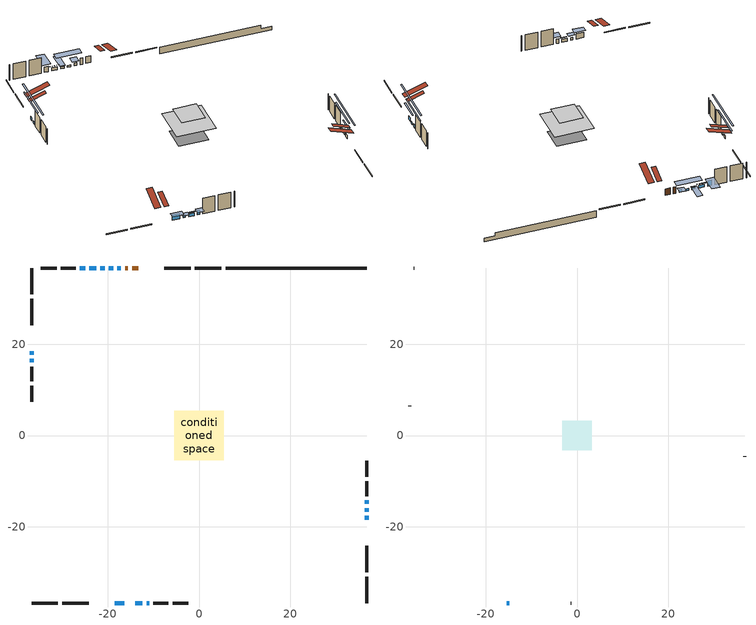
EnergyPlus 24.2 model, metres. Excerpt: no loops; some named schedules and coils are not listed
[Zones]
conditioned space
 floor adiabatic (AdiabaticFloorConstruction): -5.44,-5.44 -5.44,5.44 5.44,5.44 5.44,-5.44 z3.66
 floor foundation (Slab1 construction): -4.16,-3.55 -4.16,3.55 4.16,3.55 4.16,-3.55 z-0.91
 wall outside (RimJoist1 construction): 4.88,36.66 -0.9,36.66 / -36.66,-36.66 -30.88,-36.66 / -36.66,36.66 -36.66,30.88 / 36.66,-36.66 36.66,-30.88 z1.22:1.52
 wall outside (RimJoist2 construction): -1.83,36.66 -7.61,36.66 / -29.95,-36.66 -24.16,-36.66 / -36.66,29.95 -36.66,24.16 / 36.66,-29.95 36.66,-24.16 z1.22:1.52
 wall outside (AdiabaticWallConstruction 1): -13.29,36.66 -14.62,36.66 / -15.55,36.66 -16.18,36.66 z1.22:3.25
 wall outside (AdiabaticWallConstruction): 36.66,-18.48 36.66,-17.57 z1.22:2.34; -17.11,36.66 -17.87,36.66 / -36.66,18.48 -36.66,17.72 / -22.49,36.66 -24.01,36.66 / -13.93,-36.66 -12.41,-36.66 / 36.66,-14.95 36.66,-14.18 z1.22:2.14; -18.48,-36.66 -16.35,-36.66 / -24.94,36.66 -26.06,36.66 z1.22:2.95; 36.66,-16.64 36.66,-15.88 / -18.8,36.66 -19.72,36.66 / -20.64,36.66 -21.56,36.66 / -36.66,16.79 -36.66,16.03 z1.22:1.83; -11.48,-36.66 -10.92,-36.66 z1.22:2.59
 wall outside (Wall1 construction): -26.99,36.66 -30.26,36.66 / -9.99,-36.66 -6.72,-36.66 / -36.66,15.1 -36.66,11.83 / 36.66,-13.26 36.66,-9.99 z1.22:6.1
 wall outside (Wall2 construction): -31.19,36.66 -34.66,36.66 / -5.8,-36.66 -2.32,-36.66 / -36.66,10.9 -36.66,7.42 / 36.66,-9.06 36.66,-5.58 z1.22:6.1
 wall foundation (FoundationWall1 construction): 5.81,36.66,-0.91 5.81,36.66,1.22 33.58,36.66,1.22 33.58,36.66,0.14 36.66,36.66,0.14 36.66,36.66,-0.91
 window (WindowConstruction): 36.66,-18.48 36.66,-17.57 z1.22:2.34
 window (WindowConstruction 4): -17.11,36.66 -17.87,36.66 z1.22:2.13
 window (WindowConstruction 5): -36.66,18.48 -36.66,17.72 z1.22:2.13
 window (WindowConstruction 6): -18.48,-36.66 -16.35,-36.66 z1.22:2.95
 window (WindowConstruction 9): 36.66,-16.64 36.66,-15.88 z1.22:1.83
 window (WindowConstruction 10): -18.8,36.66 -19.72,36.66 z1.22:1.83
 window (WindowConstruction 11): -20.65,36.66 -21.56,36.66 z1.22:1.83
 window (WindowConstruction 12): -36.66,16.79 -36.66,16.03 z1.22:1.83
 window (WindowConstruction 1): -22.49,36.66 -24.01,36.66 z1.22:2.13
 window (WindowConstruction 2): -13.93,-36.66 -12.41,-36.66 z1.22:2.13
 window (WindowConstruction 7): -11.48,-36.66 -10.92,-36.66 z1.22:2.59
 window (WindowConstruction 8): -24.94,36.66 -26.06,36.66 z1.22:2.95
 window (WindowConstruction 3): 36.66,-14.95 36.66,-14.19 z1.22:2.13
 door (Door): -13.29,36.66 -14.62,36.66 z1.22:3.25
 door (Door 1): -15.55,36.66 -16.18,36.66 z1.22:3.25
 ceiling adiabatic (AdiabaticFloorConstruction): 5.44,-5.44 5.44,5.44 -5.44,5.44 -5.44,-5.44 z3.66
 roof outside (Roof2 construction): -12.36,36.66,6.1 -12.36,32.02,7.64 -11.14,32.02,7.64 -11.14,36.66,6.1; -19.41,-36.66,6.1 -19.41,-32.02,7.64 -20.63,-32.02,7.64 -20.63,-36.66,6.1; -36.66,19.41,6.1 -32.02,19.41,7.64 -32.02,20.63,7.64 -36.66,20.63,6.1; 36.66,-19.41,6.1 32.02,-19.41,7.64 32.02,-20.63,7.64 36.66,-20.63,6.1
attic - vented
 floor to conditioned space (Floor1 construction Reversed): -3.26,-3.26 -3.26,3.26 3.26,3.26 3.26,-3.26 z6.1
 wall outside (AdiabaticWallConstruction): -15.42,-36.66 -14.86,-36.66 z1.22:2.11
 wall outside (Wall3 construction): -35.59,36.66 -35.73,36.66 / -1.39,-36.66 -1.25,-36.66 / -36.66,6.5 -36.66,6.36 / 36.66,-4.65 36.66,-4.51 z1.22:6.1
 window (WindowConstruction 13): -15.42,-36.66 -14.86,-36.66 z1.22:2.11
 roof outside (Roof1 construction): -10.21,36.66,6.1 -10.21,30.32,8.21 -8.54,30.32,8.21 -8.54,36.66,6.1; -21.56,-36.66,6.1 -21.56,-30.32,8.21 -23.23,-30.32,8.21 -23.23,-36.66,6.1; -36.66,21.56,6.1 -30.32,21.56,8.21 -30.32,23.23,8.21 -36.66,23.23,6.1; 36.66,-21.56,6.1 30.32,-21.56,8.21 30.32,-23.23,8.21 36.66,-23.23,6.1
shading: -14.25,-36.66 -16.03,-36.66 -16.03,-37.88 -14.25,-37.88 z2.72; 36.66,-15.13 36.66,-20.92 36.96,-20.92 36.96,-15.13 z4.78; -18.33,36.66 -16.65,36.66 -16.65,38.49 -18.33,38.49 z2.59; -36.66,13.15 -36.66,23.05 -36.96,23.05 -36.96,13.15 z6.7; -15.89,-36.66 -18.94,-36.66 -18.94,-38.18 -15.89,-38.18 z3.41; 36.66,-8.87 36.66,-23.65 36.96,-23.65 36.96,-8.87 z8.84; -22.77,36.66 -15.75,36.66 -15.75,38.49 -22.77,38.49 z4.88; -21.86,36.66 -20.35,36.66 -20.35,41.23 -21.86,41.23 z2.13; -36.66,9.02 -36.66,23.8 -36.96,23.8 -36.96,9.02 z8.84; -24.47,36.66 -22.03,36.66 -22.03,36.81 -24.47,36.81 z2.59; -11.95,-36.66 -14.39,-36.66 -14.39,-36.81 -11.95,-36.81 z2.59; -10.31,-36.66 -12.09,-36.66 -12.09,-38.49 -10.31,-38.49 z3.2; -26.67,36.66 -24.33,36.66 -24.33,41.23 -26.67,41.23 z3.56; 36.66,-9.62 36.66,-19.52 36.96,-19.52 36.96,-9.62 z6.7
[Building]
Building 1: Terrain=Suburbs
[Site:Location]
Montreal Mirabel Intl AP_QC: Latitude {deg}=45.68; Longitude {deg}=-74.03; Time Zone {hr}=-5; Elevation {m}=82; Keep Site Location Information=Yes
[Site:GroundTemperature:Shallow]
0.642858, -1.75623, -1.94836, -0.80987, 3.76054, 8.30966, 12.2535, 14.7518, 14.9641, 12.9321, 9.08883, 4.67926
[Site:WaterMainsTemperature]
Calculation Method=Schedule; Temperature Schedule=mains temperature schedule
[Material] Roughness=Rough; Thermal Absorptance=0.9
Name | Thickness {m} | Conductivity {W/m-K} | Density {kg/m3} | Specific Heat {J/kg-K} | Solar Absorptance | Visible Absorptance
asphalt or fiberglass shingles | 0.00635 | 0.162714 | 1121.4 | 1465.45 | 0.4 | 0.4
ceiling loosefill ins | 0.169333 | 0.0480833 | 16.02 | 1046.75 | 0.7 | 0.7
ceiling stud and cavity | 0.1397 | 0.0999208 | 65.682 | 1177.47 | 0.7 | 0.7
concrete 4.0 in. | 0.1016 | 1.803125 | 2242.8 | 837.4 | 0.7 | 0.7
concrete 8.0 in. | 0.2032 | 1.803125 | 2242.8 | 837.4 | 0.7 | 0.7
door material | 0.04445 | 0.188738 | 512.64 | 1214.23 | 0.7 | 0.7
exterior vertical ins | 0.0642637 | 0.029427 | 32.04 | 1214.23 | 0.7 | 0.7
floor covering | 0.0127 | 0.0433444 | 54.468 | 1339.84 | 0.6 | 0.6
floor rigid ins; wall rigid ins | 0.512978 | 0.029427 | 32.04 | 1214.23 | 0.7 | 0.7
floor stud and cavity | 0.1397 | 1.75129 | 37.0049 | 1207.88 | 0.7 | 0.7
furniture material conditioned space 1 | 0.1524 | 0.115458 | 640.8 | 1214.23 | 0.6 | 0.6
gypsum board | 0.0127 | 0.160291 | 801 | 837.4 | 0.6 | 0.6
gypsum board 1 | 0.0127 | 0.160291 | 801 | 837.4 | 0.7 | 0.7
osb sheathing 0.5 in. | 0.0127 | 0.115458 | 512.64 | 1214.23 | 0.7 | 0.7
osb sheathing 0.75 in. | 0.01905 | 0.115458 | 512.64 | 1214.23 | 0.7 | 0.7
osb sheathing 2.0 in. | 0.0508 | 0.115458 | 512.64 | 1214.23 | 0.7 | 0.7
rim joist rigid ins | 0.051816 | 0.029427 | 32.04 | 1214.23 | 0.7 | 0.7
rim joist stud and cavity | 0.0508 | 0.0451784 | 125.044 | 1163.47 | 0.6 | 0.6
rim joist stud and cavity 1 | 0.0508 | 0.484224 | 125.044 | 1163.47 | 0.6 | 0.6
roof stud and cavity | 0.2032 | 0.163275 | 78.34581 | 1123.46 | 0.7 | 0.7
wall stud and cavity | 0.1397 | 0.0909844 | 139.0536 | 1170.24 | 0.7 | 0.7
wall stud and cavity 1 | 0.1397 | 0.0862374 | 139.0536 | 1170.24 | 0.7 | 0.7
wall stud and cavity 2 | 0.0889 | 6.1454 | 50.32683 | 1063.81 | 0.6 | 0.6
wall stud and cavity 3 | 0.0889 | 0.380278 | 52.3479 | 1209.89 | 0.7 | 0.7
wall stud and cavity 4 | 0.0889 | 0.391764 | 83.0341 | 1211.67 | 0.7 | 0.7
wood siding | 0.0254 | 0.102417 | 544.68 | 1172.36 | 0.4 | 0.4
wood siding 1 | 0.00254 | 0.102417 | 544.68 | 1172.36 | 0.4 | 0.4
wood siding 2; wood siding 3; wood siding 4 | 0.0254 | 0.102417 | 544.68 | 1172.36 | 0.7 | 0.7
[WindowMaterial:SimpleGlazingSystem]
Name | U-Factor {W/m2-K} | Solar Heat Gain Coefficient
WindowMaterial | 1.88566 | 0.35
WindowMaterial 1 | 1.96629 | 0.33
WindowMaterial 2 | 1.77778 | 0.39
WindowMaterial 3 | 2.97357 | 0.62
WindowMaterial 4 | 2.96789 | 0.62
WindowMaterial 5 | 2.05884 | 0.29
WindowMaterial 6 | 2.01058 | 0.31
WindowMaterial 7 | 5.46451 | 0.61
[Construction]
AdiabaticFloorConstruction: floor stud and cavity, floor rigid ins, osb sheathing 0.75 in., floor covering
AdiabaticWallConstruction: wood siding 3, wall rigid ins, wall stud and cavity 3, gypsum board
AdiabaticWallConstruction 1: wood siding 4, wall rigid ins, wall stud and cavity 3, gypsum board
Door; Door 1: door material
Floor1 construction Reversed: gypsum board, ceiling stud and cavity, ceiling loosefill ins
FoundationWall1 construction: concrete 8.0 in., gypsum board 1
furniture construction conditioned space 1: furniture material conditioned space 1
PartitionWallConstruction: gypsum board, wall stud and cavity 4, gypsum board
RimJoist1 construction: wood siding 2, osb sheathing 2.0 in., rim joist stud and cavity
RimJoist2 construction: wood siding 2, rim joist rigid ins, osb sheathing 2.0 in., rim joist stud and cavity 1
Roof1 construction: asphalt or fiberglass shingles
Roof2 construction: asphalt or fiberglass shingles, osb sheathing 0.75 in., roof stud and cavity, gypsum board
Slab1 construction: concrete 4.0 in.
Wall1 construction: wood siding, osb sheathing 0.5 in., wall stud and cavity, gypsum board
Wall2 construction: wood siding, osb sheathing 0.5 in., wall stud and cavity 1, gypsum board
Wall3 construction: wood siding 1, wall stud and cavity 2
WindowConstruction: WindowMaterial
WindowConstruction 1; WindowConstruction 2; WindowConstruction 3; WindowConstruction 4; WindowConstruction 5: WindowMaterial 1
WindowConstruction 10; WindowConstruction 11: WindowMaterial 6
WindowConstruction 12; WindowConstruction 9: WindowMaterial 5
WindowConstruction 13: WindowMaterial 7
WindowConstruction 6: WindowMaterial 2
WindowConstruction 7: WindowMaterial 3
WindowConstruction 8: WindowMaterial 4
[Zone] Multiplier=1; Part of Total Floor Area=Yes
Name | Volume {m3}
attic - vented | 14.5512
conditioned space | 433.7
[Space]
Name | Zone | Volume {m3}
attic - vented 1 | attic - vented | 14.5512
conditioned space 1 | conditioned space | 433.7
[ZoneInfiltration:EffectiveLeakageArea]
infil attic - vented 1: Zone or Space=attic - vented 1; Schedule=Always On Discrete; Effective Air Leakage Area {cm2}=1956.92; Stack Coefficient=0.000486253; Wind Coefficient=1.48988e-05
[ZoneMixing]
whole house fan mix: Zone or Space=attic - vented; Schedule=Always On Continuous; Design Flow Rate Calculation Method=Flow/Zone; Design Flow Rate {m3/s}=0; Source Zone or Space=conditioned space
[SurfaceProperty:ExposedFoundationPerimeter]
Slab1: Exposed Perimeter Calculation Method=TotalExposedPerimeter; Total Exposed Perimeter {m}=30.847
[InternalMass] Zone or ZoneList=conditioned space; Space or SpaceList=conditioned space 1
Name | Construction | Surface Area {m2}
furniture mass conditioned space 1 | furniture construction conditioned space 1 | 70.92
partition wall mass | PartitionWallConstruction | 177.3
[Lights]
interior lighting: Zone or ZoneList or Space or SpaceList=conditioned space 1; Schedule=interior lighting schedule; Design Level Calculation Method=LightingLevel; Lighting Level {W}=343.2; Return Air Fraction=0; Fraction Radiant=0.6; Fraction Visible=0.2; Fraction Replaceable=1
[People]
occupants: Zone or ZoneList or Space or SpaceList=conditioned space 1; Number of People Schedule=occupants schedule; Number of People Calculation Method=People; Number of People=3; Fraction Radiant=0.314171; Sensible Heat Fraction=0.56303; Activity Level Schedule=occupants activity schedule; Carbon Dioxide Generation Rate {m3/s-W}=0; Enable ASHRAE 55 Comfort Warnings=No; Mean Radiant Temperature Calculation Type=EnclosureAveraged
[ElectricEquipment] Zone or ZoneList or Space or SpaceList=conditioned space 1; Design Level Calculation Method=EquipmentLevel
Name | Schedule | Design Level {W} | Fraction Latent | Fraction Radiant | Fraction Lost
clothes dryer | clothes dryer schedule | 140.772 | 0.015 | 0.081 | 0.85
clothes washer | clothes washer schedule | 32.1985 | 0.03 | 0.162 | 0.7
cooking range | cooking range schedule | 215.147 | 0.08 | 0.432 | 0.2
dishwasher | dishwasher schedule | 66.8632 | 0.3 | 0.18 | 0.4
fridge | fridge schedule | 72.9452 | 0 | 0.6 | 0
mech vent bath fan 0 | mech vent bath fan 0 schedule | 50.2 | 0 | 0 | 1
mech vent house fan | mech vent house fan schedule | 0 | 0 | 0 | 1
mech vent house fan cfis | mech vent house fan cfis schedule | 0 | 0 | 0 | 0
mech vent range fan 0 | mech vent range fan 0 schedule | 57 | 0 | 0 | 1
misc plug loads | misc plug loads schedule | 494.7 | 0.045 | 0.513 | 0.1
whole house fan | Always On Discrete | 0 | 0 | 0 | 1
[OtherEquipment] Zone or ZoneList or Space or SpaceList=conditioned space 1; Design Level Calculation Method=EquipmentLevel
Name | Fuel Type | Schedule | Design Level {W} | Fraction Latent | Fraction Radiant | Fraction Lost
clothes dryer 1 | Electricity | clothes dryer schedule | 0 | 0.015 | 0.081 | 0.85
cooking range 1 | Electricity | cooking range schedule | 0 | 0.08 | 0.432 | 0.2
general water use latent | None | general water use schedule | 62.594 | 1 | 0 | 0
general water use sensible | None | general water use schedule | -61.6891 | 0 | 0.6 | 0
mech vent house fan latent load | None | Always On Discrete | 0 | 1 | 0 | 0
mech vent house fan sensible load | None | Always On Discrete | 0 | 0 | 0 | 0
water heater energy adjustment1 | Electricity | Always On Discrete | 0.01 | 0 | 0 | 1
[ZoneInfiltration:DesignFlowRate] Zone or ZoneList or Space or SpaceList=conditioned space 1; Schedule=Always On Discrete; Design Flow Rate Calculation Method=Flow/Zone; Design Flow Rate {m3/s}=0
infil flow; natural vent flow; whole house fan flow
[ZoneControl:Thermostat]
conditioned space Thermostat: Zone or ZoneList=conditioned space; Control Type Schedule=conditioned space Thermostat Schedule; Control 1=conditioned space temperature setpoint; Temperature Difference Between Cutout And Setpoint {deltaC}=0
[ThermostatSetpoint:DualSetpoint]
conditioned space temperature setpoint: Heating Setpoint Temperature Schedule=heating setpoint; Cooling Setpoint Temperature Schedule=cooling setpoint
[AirLoopHVAC:UnitarySystem]
unit heater unitary system: Control Type=Load; Controlling Zone or Thermostat Location=conditioned space; Dehumidification Control Type=None; Availability Schedule=Always On Discrete; Supply Fan=unit heater supply fan; Fan Placement=BlowThrough; Supply Air Fan Operating Mode Schedule=unit heater auto fan schedule; Heating Coil=unit heater htg coil; DX Heating Coil Sizing Ratio=1; Use DOAS DX Cooling Coil=No; Minimum Supply Air Temperature {C}=2; Latent Load Control=SensibleOnlyLoadControl; Cooling Supply Air Flow Rate Method=None; Heating Supply Air Flow Rate Method=SupplyAirFlowRate; Heating Supply Air Flow Rate {m3/s}=0.00141584; No Load Supply Air Flow Rate Method=SupplyAirFlowRate; No Load Supply Air Flow Rate {m3/s}=0; No Load Supply Air Flow Rate Control Set To Low Speed=Yes; Maximum Supply Air Temperature {C}=48.8889; Maximum Outdoor Dry-Bulb Temperature for Supplemental Heater Operation {C}=21; Ancillary On-Cycle Electric Power {W}=0; Ancillary Off-Cycle Electric Power {W}=0
[Zone equipment]
conditioned space: electric baseboard, unit heater unitary system
[Foundation:Kiva]
Foundation Kiva 1: Initial Indoor Air Temperature {C}=18; Wall Height Above Grade {m}=1.21999; Wall Depth Below Slab {m}=0.2032; Custom Block Material Name 1=exterior vertical ins; Custom Block Depth 1 {m}=2.13; Custom Block X Position 1 {m}=0.2159; Custom Block Z Position 1 {m}=0
[Foundation:Kiva:Settings]
Soil Conductivity {W/m-K}=0.849921; Soil Density {kg/m3}=1842.3; Soil Specific Heat {J/kg-K}=418.7; Ground Solar Absorptivity=0.9; Ground Thermal Absorptivity=0.9; Ground Surface Roughness {m}=0.03; Far-Field Width {m}=40; Deep-Ground Boundary Condition=ZeroFlux; Deep-Ground Depth {m}=40; Minimum Cell Dimension {m}=0.2; Maximum Cell Growth Coefficient=3; Simulation Timestep=Timestep
[Exterior:Lights]
exterior lighting: Schedule=exterior lighting schedule; Design Level {W}=75.6
[EnergyManagementSystem:Sensor] Output:Variable or Output:Meter Index Key=conditioned space
Name | Output:Variable or Output:Meter
conditioned_space_clg_unmet_s | Zone Cooling Setpoint Not Met Time
conditioned_space_htg_unmet_s | Zone Heating Setpoint Not Met Time
fridge_tin_s; tin_s; tin_s_1 | Zone Mean Air Temperature
tout_s | Zone Outdoor Air Drybulb Temperature
win_s | Zone Air Humidity Ratio
[Schedule:Constant]
Name | Hourly Value
Always On Continuous; mech vent house fan schedule; mech vent house fan cfis schedule; Always On Discrete | 1
occupants activity schedule | 117.228
fridge schedule; unit heater auto fan schedule | 0
[Schedule:Week:Daily]
interior lighting schedule Week Rule - Jan1-Jan27: interior lighting schedule day, interior lighting schedule day, interior lighting schedule day, interior lighting schedule day, interior lighting schedule day, interior lighting schedule day, interior lighting schedule day, interior lighting schedule default day, interior lighting schedule default day, interior lighting schedule default day, interior lighting schedule default day, interior lighting schedule default day
interior lighting schedule Week Rule - Jan28-Feb3: interior lighting schedule day, interior lighting schedule day, interior lighting schedule day, interior lighting schedule day, interior lighting schedule day 1, interior lighting schedule day 1, interior lighting schedule day 1, interior lighting schedule default day, interior lighting schedule default day, interior lighting schedule default day, interior lighting schedule default day, interior lighting schedule default day
interior lighting schedule Week Rule - Feb4-Feb24: interior lighting schedule day 1, interior lighting schedule day 1, interior lighting schedule day 1, interior lighting schedule day 1, interior lighting schedule day 1, interior lighting schedule day 1, interior lighting schedule day 1, interior lighting schedule default day, interior lighting schedule default day, interior lighting schedule default day, interior lighting schedule default day, interior lighting schedule default day
interior lighting schedule Week Rule - Feb25-Mar3: interior lighting schedule day 1, interior lighting schedule day 1, interior lighting schedule day 1, interior lighting schedule day 1, interior lighting schedule day 2, interior lighting schedule day 2, interior lighting schedule day 2, interior lighting schedule default day, interior lighting schedule default day, interior lighting schedule default day, interior lighting schedule default day, interior lighting schedule default day
interior lighting schedule Week Rule - Mar4-Mar31: interior lighting schedule day 2, interior lighting schedule day 2, interior lighting schedule day 2, interior lighting schedule day 2, interior lighting schedule day 2, interior lighting schedule day 2, interior lighting schedule day 2, interior lighting schedule default day, interior lighting schedule default day, interior lighting schedule default day, interior lighting schedule default day, interior lighting schedule default day
interior lighting schedule Week Rule - Apr1-Apr28: interior lighting schedule day 3, interior lighting schedule day 3, interior lighting schedule day 3, interior lighting schedule day 3, interior lighting schedule day 3, interior lighting schedule day 3, interior lighting schedule day 3, interior lighting schedule default day, interior lighting schedule default day, interior lighting schedule default day, interior lighting schedule default day, interior lighting schedule default day
interior lighting schedule Week Rule - Apr29-May5: interior lighting schedule day 3, interior lighting schedule day 3, interior lighting schedule day 4, interior lighting schedule day 4, interior lighting schedule day 4, interior lighting schedule day 4, interior lighting schedule day 4, interior lighting schedule default day, interior lighting schedule default day, interior lighting schedule default day, interior lighting schedule default day, interior lighting schedule default day
interior lighting schedule Week Rule - May6-May26: interior lighting schedule day 4, interior lighting schedule day 4, interior lighting schedule day 4, interior lighting schedule day 4, interior lighting schedule day 4, interior lighting schedule day 4, interior lighting schedule day 4, interior lighting schedule default day, interior lighting schedule default day, interior lighting schedule default day, interior lighting schedule default day, interior lighting schedule default day
interior lighting schedule Week Rule - May27-Jun2: interior lighting schedule day 4, interior lighting schedule day 4, interior lighting schedule day 4, interior lighting schedule day 4, interior lighting schedule day 4, interior lighting schedule day 5, interior lighting schedule day 5, interior lighting schedule default day, interior lighting schedule default day, interior lighting schedule default day, interior lighting schedule default day, interior lighting schedule default day
interior lighting schedule Week Rule - Jun3-Jun30: interior lighting schedule day 5, interior lighting schedule day 5, interior lighting schedule day 5, interior lighting schedule day 5, interior lighting schedule day 5, interior lighting schedule day 5, interior lighting schedule day 5, interior lighting schedule default day, interior lighting schedule default day, interior lighting schedule default day, interior lighting schedule default day, interior lighting schedule default day
interior lighting schedule Week Rule - Jul1-Jul28: interior lighting schedule day 6, interior lighting schedule day 6, interior lighting schedule day 6, interior lighting schedule day 6, interior lighting schedule day 6, interior lighting schedule day 6, interior lighting schedule day 6, interior lighting schedule default day, interior lighting schedule default day, interior lighting schedule default day, interior lighting schedule default day, interior lighting schedule default day
interior lighting schedule Week Rule - Jul29-Aug4: interior lighting schedule day 6, interior lighting schedule day 6, interior lighting schedule day 6, interior lighting schedule day 7, interior lighting schedule day 7, interior lighting schedule day 7, interior lighting schedule day 7, interior lighting schedule default day, interior lighting schedule default day, interior lighting schedule default day, interior lighting schedule default day, interior lighting schedule default day
interior lighting schedule Week Rule - Aug5-Aug25: interior lighting schedule day 7, interior lighting schedule day 7, interior lighting schedule day 7, interior lighting schedule day 7, interior lighting schedule day 7, interior lighting schedule day 7, interior lighting schedule day 7, interior lighting schedule default day, interior lighting schedule default day, interior lighting schedule default day, interior lighting schedule default day, interior lighting schedule default day
interior lighting schedule Week Rule - Aug26-Sep1: interior lighting schedule day 7, interior lighting schedule day 7, interior lighting schedule day 7, interior lighting schedule day 7, interior lighting schedule day 7, interior lighting schedule day 7, interior lighting schedule day 8, interior lighting schedule default day, interior lighting schedule default day, interior lighting schedule default day, interior lighting schedule default day, interior lighting schedule default day
interior lighting schedule Week Rule - Sep2-Sep29: interior lighting schedule day 8, interior lighting schedule day 8, interior lighting schedule day 8, interior lighting schedule day 8, interior lighting schedule day 8, interior lighting schedule day 8, interior lighting schedule day 8, interior lighting schedule default day, interior lighting schedule default day, interior lighting schedule default day, interior lighting schedule default day, interior lighting schedule default day
interior lighting schedule Week Rule - Sep30-Oct6: interior lighting schedule day 8, interior lighting schedule day 9, interior lighting schedule day 9, interior lighting schedule day 9, interior lighting schedule day 9, interior lighting schedule day 9, interior lighting schedule day 9, interior lighting schedule default day, interior lighting schedule default day, interior lighting schedule default day, interior lighting schedule default day, interior lighting schedule default day
interior lighting schedule Week Rule - Oct7-Oct27: interior lighting schedule day 9, interior lighting schedule day 9, interior lighting schedule day 9, interior lighting schedule day 9, interior lighting schedule day 9, interior lighting schedule day 9, interior lighting schedule day 9, interior lighting schedule default day, interior lighting schedule default day, interior lighting schedule default day, interior lighting schedule default day, interior lighting schedule default day
interior lighting schedule Week Rule - Oct28-Nov3: interior lighting schedule day 9, interior lighting schedule day 9, interior lighting schedule day 9, interior lighting schedule day 9, interior lighting schedule day 10, interior lighting schedule day 10, interior lighting schedule day 10, interior lighting schedule default day, interior lighting schedule default day, interior lighting schedule default day, interior lighting schedule default day, interior lighting schedule default day
interior lighting schedule Week Rule - Nov4-Nov24: interior lighting schedule day 10, interior lighting schedule day 10, interior lighting schedule day 10, interior lighting schedule day 10, interior lighting schedule day 10, interior lighting schedule day 10, interior lighting schedule day 10, interior lighting schedule default day, interior lighting schedule default day, interior lighting schedule default day, interior lighting schedule default day, interior lighting schedule default day
interior lighting schedule Week Rule - Nov25-Dec1: interior lighting schedule day 10, interior lighting schedule day 10, interior lighting schedule day 10, interior lighting schedule day 10, interior lighting schedule day 10, interior lighting schedule day 10, interior lighting schedule day 11, interior lighting schedule default day, interior lighting schedule default day, interior lighting schedule default day, interior lighting schedule default day, interior lighting schedule default day
interior lighting schedule Week Rule - Dec2-Dec31: interior lighting schedule day 11, interior lighting schedule day 11, interior lighting schedule day 11, interior lighting schedule day 11, interior lighting schedule day 11, interior lighting schedule day 11, interior lighting schedule day 11, interior lighting schedule default day, interior lighting schedule default day, interior lighting schedule default day, interior lighting schedule default day, interior lighting schedule default day
occupants schedule Week Rule - Jan1-Dec31: occupants schedule day, occupants schedule day, occupants schedule day, occupants schedule day, occupants schedule day, occupants schedule day, occupants schedule day, occupants schedule default day, occupants schedule default day, occupants schedule default day, occupants schedule default day, occupants schedule default day
clothes dryer schedule Week Rule - Jan1-Dec31: clothes dryer schedule day, clothes dryer schedule day, clothes dryer schedule day, clothes dryer schedule day, clothes dryer schedule day, clothes dryer schedule day, clothes dryer schedule day, clothes dryer schedule default day, clothes dryer schedule default day, clothes dryer schedule default day, clothes dryer schedule default day, clothes dryer schedule default day
clothes washer schedule Week Rule - Jan1-Dec31: clothes washer schedule day, clothes washer schedule day, clothes washer schedule day, clothes washer schedule day, clothes washer schedule day, clothes washer schedule day, clothes washer schedule day, clothes washer schedule default day, clothes washer schedule default day, clothes washer schedule default day, clothes washer schedule default day, clothes washer schedule default day
cooking range schedule Week Rule - Jan1-Dec31: cooking range schedule day, cooking range schedule day, cooking range schedule day, cooking range schedule day, cooking range schedule day, cooking range schedule day, cooking range schedule day, cooking range schedule default day, cooking range schedule default day, cooking range schedule default day, cooking range schedule default day, cooking range schedule default day
dishwasher schedule Week Rule - Jan1-Dec31: dishwasher schedule day, dishwasher schedule day, dishwasher schedule day, dishwasher schedule day, dishwasher schedule day, dishwasher schedule day, dishwasher schedule day, dishwasher schedule default day, dishwasher schedule default day, dishwasher schedule default day, dishwasher schedule default day, dishwasher schedule default day
mech vent bath fan 0 schedule Week Rule - Jan1-Dec31: mech vent bath fan 0 schedule day, mech vent bath fan 0 schedule day, mech vent bath fan 0 schedule day, mech vent bath fan 0 schedule day, mech vent bath fan 0 schedule day, mech vent bath fan 0 schedule day, mech vent bath fan 0 schedule day, mech vent bath fan 0 schedule default day, mech vent bath fan 0 schedule default day, mech vent bath fan 0 schedule default day, mech vent bath fan 0 schedule default day, mech vent bath fan 0 schedule default day
mech vent range fan 0 schedule Week Rule - Jan1-Dec31: mech vent range fan 0 schedule day, mech vent range fan 0 schedule day, mech vent range fan 0 schedule day, mech vent range fan 0 schedule day, mech vent range fan 0 schedule day, mech vent range fan 0 schedule day, mech vent range fan 0 schedule day, mech vent range fan 0 schedule default day, mech vent range fan 0 schedule default day, mech vent range fan 0 schedule default day, mech vent range fan 0 schedule default day, mech vent range fan 0 schedule default day
misc plug loads schedule Week Rule - Jan1-Dec31: misc plug loads schedule day, misc plug loads schedule day, misc plug loads schedule day, misc plug loads schedule day, misc plug loads schedule day, misc plug loads schedule day, misc plug loads schedule day, misc plug loads schedule default day, misc plug loads schedule default day, misc plug loads schedule default day, misc plug loads schedule default day, misc plug loads schedule default day
general water use schedule Week Rule - Jan1-Dec31: general water use schedule day, general water use schedule day, general water use schedule day, general water use schedule day, general water use schedule day, general water use schedule day, general water use schedule day, general water use schedule default day, general water use schedule default day, general water use schedule default day, general water use schedule default day, general water use schedule default day
exterior lighting schedule Week Rule - Jan1-Jan27: exterior lighting schedule day, exterior lighting schedule day, exterior lighting schedule day, exterior lighting schedule day, exterior lighting schedule day, exterior lighting schedule day, exterior lighting schedule day, exterior lighting schedule default day, exterior lighting schedule default day, exterior lighting schedule default day, exterior lighting schedule default day, exterior lighting schedule default day
exterior lighting schedule Week Rule - Jan28-Feb3: exterior lighting schedule day, exterior lighting schedule day, exterior lighting schedule day, exterior lighting schedule day, exterior lighting schedule day 1, exterior lighting schedule day 1, exterior lighting schedule day 1, exterior lighting schedule default day, exterior lighting schedule default day, exterior lighting schedule default day, exterior lighting schedule default day, exterior lighting schedule default day
exterior lighting schedule Week Rule - Feb4-Feb24: exterior lighting schedule day 1, exterior lighting schedule day 1, exterior lighting schedule day 1, exterior lighting schedule day 1, exterior lighting schedule day 1, exterior lighting schedule day 1, exterior lighting schedule day 1, exterior lighting schedule default day, exterior lighting schedule default day, exterior lighting schedule default day, exterior lighting schedule default day, exterior lighting schedule default day
exterior lighting schedule Week Rule - Feb25-Mar3: exterior lighting schedule day 1, exterior lighting schedule day 1, exterior lighting schedule day 1, exterior lighting schedule day 1, exterior lighting schedule day 2, exterior lighting schedule day 2, exterior lighting schedule day 2, exterior lighting schedule default day, exterior lighting schedule default day, exterior lighting schedule default day, exterior lighting schedule default day, exterior lighting schedule default day
exterior lighting schedule Week Rule - Mar4-Mar31: exterior lighting schedule day 2, exterior lighting schedule day 2, exterior lighting schedule day 2, exterior lighting schedule day 2, exterior lighting schedule day 2, exterior lighting schedule day 2, exterior lighting schedule day 2, exterior lighting schedule default day, exterior lighting schedule default day, exterior lighting schedule default day, exterior lighting schedule default day, exterior lighting schedule default day
exterior lighting schedule Week Rule - Apr1-Apr28: exterior lighting schedule day 3, exterior lighting schedule day 3, exterior lighting schedule day 3, exterior lighting schedule day 3, exterior lighting schedule day 3, exterior lighting schedule day 3, exterior lighting schedule day 3, exterior lighting schedule default day, exterior lighting schedule default day, exterior lighting schedule default day, exterior lighting schedule default day, exterior lighting schedule default day
exterior lighting schedule Week Rule - Apr29-May5: exterior lighting schedule day 3, exterior lighting schedule day 3, exterior lighting schedule day 4, exterior lighting schedule day 4, exterior lighting schedule day 4, exterior lighting schedule day 4, exterior lighting schedule day 4, exterior lighting schedule default day, exterior lighting schedule default day, exterior lighting schedule default day, exterior lighting schedule default day, exterior lighting schedule default day
exterior lighting schedule Week Rule - May6-May26: exterior lighting schedule day 4, exterior lighting schedule day 4, exterior lighting schedule day 4, exterior lighting schedule day 4, exterior lighting schedule day 4, exterior lighting schedule day 4, exterior lighting schedule day 4, exterior lighting schedule default day, exterior lighting schedule default day, exterior lighting schedule default day, exterior lighting schedule default day, exterior lighting schedule default day
[Schedule:Year]
interior lighting schedule: interior lighting schedule Week Rule - Jan1-Jan27, 1, 1, 1, 27, interior lighting schedule Week Rule - Jan28-Feb3, 1, 28, 2, 3, interior lighting schedule Week Rule - Feb4-Feb24, 2, 4, 2, 24, interior lighting schedule Week Rule - Feb25-Mar3, 2, 25, 3, 3, interior lighting schedule Week Rule - Mar4-Mar31, 3, 4, 3, 31, interior lighting schedule Week Rule - Apr1-Apr28, 4, 1, 4, 28, interior lighting schedule Week Rule - Apr29-May5, 4, 29, 5, 5, interior lighting schedule Week Rule - May6-May26, 5, 6, 5, 26, interior lighting schedule Week Rule - May27-Jun2, 5, 27, 6, 2, interior lighting schedule Week Rule - Jun3-Jun30, 6, 3, 6, 30, interior lighting schedule Week Rule - Jul1-Jul28, 7, 1, 7, 28, interior lighting schedule Week Rule - Jul29-Aug4, 7, 29, 8, 4, interior lighting schedule Week Rule - Aug5-Aug25, 8, 5, 8, 25, interior lighting schedule Week Rule - Aug26-Sep1, 8, 26, 9, 1, interior lighting schedule Week Rule - Sep2-Sep29, 9, 2, 9, 29, interior lighting schedule Week Rule - Sep30-Oct6, 9, 30, 10, 6, interior lighting schedule Week Rule - Oct7-Oct27, 10, 7, 10, 27, interior lighting schedule Week Rule - Oct28-Nov3, 10, 28, 11, 3, interior lighting schedule Week Rule - Nov4-Nov24, 11, 4, 11, 24, interior lighting schedule Week Rule - Nov25-Dec1, 11, 25, 12, 1, interior lighting schedule Week Rule - Dec2-Dec31, 12, 2, 12, 31
occupants schedule: occupants schedule Week Rule - Jan1-Dec31, 1, 1, 12, 31
clothes dryer schedule: clothes dryer schedule Week Rule - Jan1-Dec31, 1, 1, 12, 31
clothes washer schedule: clothes washer schedule Week Rule - Jan1-Dec31, 1, 1, 12, 31
cooking range schedule: cooking range schedule Week Rule - Jan1-Dec31, 1, 1, 12, 31
dishwasher schedule: dishwasher schedule Week Rule - Jan1-Dec31, 1, 1, 12, 31
mech vent bath fan 0 schedule: mech vent bath fan 0 schedule Week Rule - Jan1-Dec31, 1, 1, 12, 31
mech vent range fan 0 schedule: mech vent range fan 0 schedule Week Rule - Jan1-Dec31, 1, 1, 12, 31
misc plug loads schedule: misc plug loads schedule Week Rule - Jan1-Dec31, 1, 1, 12, 31
general water use schedule: general water use schedule Week Rule - Jan1-Dec31, 1, 1, 12, 31
exterior lighting schedule: exterior lighting schedule Week Rule - Jan1-Jan27, 1, 1, 1, 27, exterior lighting schedule Week Rule - Jan28-Feb3, 1, 28, 2, 3, exterior lighting schedule Week Rule - Feb4-Feb24, 2, 4, 2, 24, exterior lighting schedule Week Rule - Feb25-Mar3, 2, 25, 3, 3, exterior lighting schedule Week Rule - Mar4-Mar31, 3, 4, 3, 31, exterior lighting schedule Week Rule - Apr1-Apr28, 4, 1, 4, 28, exterior lighting schedule Week Rule - Apr29-May5, 4, 29, 5, 5, exterior lighting schedule Week Rule - May6-May26, 5, 6, 5, 26, exterior lighting schedule Week Rule - May27-Jun2, 5, 27, 6, 2, exterior lighting schedule Week Rule - Jun3-Jun30, 6, 3, 6, 30, exterior lighting schedule Week Rule - Jul1-Jul28, 7, 1, 7, 28, exterior lighting schedule Week Rule - Jul29-Aug4, 7, 29, 8, 4, exterior lighting schedule Week Rule - Aug5-Aug25, 8, 5, 8, 25, exterior lighting schedule Week Rule - Aug26-Sep1, 8, 26, 9, 1, exterior lighting schedule Week Rule - Sep2-Sep29, 9, 2, 9, 29, exterior lighting schedule Week Rule - Sep30-Oct6, 9, 30, 10, 6, exterior lighting schedule Week Rule - Oct7-Oct27, 10, 7, 10, 27, exterior lighting schedule Week Rule - Oct28-Nov3, 10, 28, 11, 3, exterior lighting schedule Week Rule - Nov4-Nov24, 11, 4, 11, 24, exterior lighting schedule Week Rule - Nov25-Dec1, 11, 25, 12, 1, exterior lighting schedule Week Rule - Dec2-Dec31, 12, 2, 12, 31
[Schedule:Compact]
conditioned space Thermostat Schedule: Through: 12/31, For: AllDays, Until: 24:00, 4
mains temperature schedule: Through: 01/01, For: AllDays, Until: 24:00, 5.61444, Through: 01/02, For: AllDays, Until: 24:00, 5.535, Through: 01/03, For: AllDays, Until: 24:00, 5.45667, Through: 01/04, For: AllDays, Until: 24:00, 5.37944, Through: 01/05, For: AllDays, Until: 24:00, 5.30333, Through: 01/06, For: AllDays, Until: 24:00, 5.22889, Through: 01/07, For: AllDays, Until: 24:00, 5.15611, Through: 01/08, For: AllDays, Until: 24:00, 5.08389, Through: 01/09, For: AllDays, Until: 24:00, 5.01333, Through: 01/10, For: AllDays, Until: 24:00, 4.94444, Through: 01/11, For: AllDays, Until: 24:00, 4.87667, Through: 01/12, For: AllDays, Until: 24:00, 4.81056, Through: 01/13, For: AllDays, Until: 24:00, 4.74556, Through: 01/14, For: AllDays, Until: 24:00, 4.68222, Through: 01/15, For: AllDays, Until: 24:00, 4.62056, Through: 01/16, For: AllDays, Until: 24:00, 4.56, Through: 01/17, For: AllDays, Until: 24:00, 4.50111, Through: 01/18, For: AllDays, Until: 24:00, 4.44389, Through: 01/19, For: AllDays, Until: 24:00, 4.38778, Through: 01/20, For: AllDays, Until: 24:00, 4.33389, Through: 01/21, For: AllDays, Until: 24:00, 4.28111, Through: 01/22, For: AllDays, Until: 24:00, 4.23, Through: 01/23, For: AllDays, Until: 24:00, 4.18056, Through: 01/24, For: AllDays, Until: 24:00, 4.13278, Through: 01/25, For: AllDays, Until: 24:00, 4.08667, Through: 01/26, For: AllDays, Until: 24:00, 4.04222, Through: 01/27, For: AllDays, Until: 24:00, 3.99944, Through: 01/28, For: AllDays, Until: 24:00, 3.95833, Through: 01/29, For: AllDays, Until: 24:00, 3.91889, Through: 01/30, For: AllDays, Until: 24:00, 3.88111, Through: 01/31, For: AllDays, Until: 24:00, 3.845, Through: 02/01, For: AllDays, Until: 24:00, 3.81056, Through: 02/02, For: AllDays, Until: 24:00, 3.77778, Through: 02/03, For: AllDays, Until: 24:00, 3.74722, Through: 02/04, For: AllDays, Until: 24:00, 3.71833, Through: 02/05, For: AllDays, Until: 24:00, 3.69056, Through: 02/06, For: AllDays, Until: 24:00, 3.66556, Through: 02/07, For: AllDays, Until: 24:00, 3.64167, Through: 02/08, For: AllDays, Until: 24:00, 3.61944, Through: 02/09, For: AllDays, Until: 24:00, 3.59944, Through: 02/10, For: AllDays, Until: 24:00, 3.58111, Through: 02/11, For: AllDays, Until: 24:00, 3.56444, Through: 02/12, For: AllDays, Until: 24:00, 3.55, Through: 02/13, For: AllDays, Until: 24:00, 3.53667, Through: 02/14, For: AllDays, Until: 24:00, 3.52556, Through: 02/15, For: AllDays, Until: 24:00, 3.51667, Through: 02/16, For: AllDays, Until: 24:00, 3.50889, Through: 02/17, For: AllDays, Until: 24:00, 3.50333, Through: 02/18, For: AllDays, Until: 24:00, 3.49944, Through: 02/19, For: AllDays, Until: 24:00, 3.49778, Through: 02/20, For: AllDays, Until: 24:00, 3.49778, Through: 02/21, For: AllDays, Until: 24:00, 3.49944, Through: 02/22, For: AllDays, Until: 24:00, 3.50278, Through: 02/23, For: AllDays, Until: 24:00, 3.50833, Through: 02/24, For: AllDays, Until: 24:00, 3.515, Through: 02/25, For: AllDays, Until: 24:00, 3.52444, Through: 02/26, For: AllDays, Until: 24:00, 3.535, Through: 02/27, For: AllDays, Until: 24:00, 3.54778, Through: 02/28, For: AllDays, Until: 24:00, 3.56222, Through: 03/01, For: AllDays, Until: 24:00, 3.57833, Through: 03/02, For: AllDays, Until: 24:00, 3.59667, Through: 03/03, For: AllDays, Until: 24:00, 3.61667, Through: 03/04, For: AllDays, Until: 24:00, 3.63833, Through: 03/05, For: AllDays, Until: 24:00, 3.66167, Through: 03/06, For: AllDays, Until: 24:00, 3.68667, Through: 03/07, For: AllDays, Until: 24:00, 3.71389, Through: 03/08, For: AllDays, Until: 24:00, 3.74278, Through: 03/09, For: AllDays, Until: 24:00, 3.77333, Through: 03/10, For: AllDays, Until: 24:00, 3.80556, Through: 03/11, For: AllDays, Until: 24:00, 3.83944, Through: 03/12, For: AllDays, Until: 24:00, 3.87556, Through: 03/13, For: AllDays, Until: 24:00, 3.91278, Through: 03/14, For: AllDays, Until: 24:00, 3.95222, Through: 03/15, For: AllDays, Until: 24:00, 3.99278, Through: 03/16, For: AllDays, Until: 24:00, 4.03556, Through: 03/17, For: AllDays, Until: 24:00, 4.08, Through: 03/18, For: AllDays, Until: 24:00, 4.12556, Through: 03/19, For: AllDays, Until: 24:00, 4.17333, Through: 03/20, For: AllDays, Until: 24:00, 4.22278, Through: 03/21, For: AllDays, Until: 24:00, 4.27333, Through: 03/22, For: AllDays, Until: 24:00, 4.32556, Through: 03/23, For: AllDays, Until: 24:00, 4.38, Through: 03/24, For: AllDays, Until: 24:00, 4.43556, Through: 03/25, For: AllDays, Until: 24:00, 4.49222, Through: 03/26, For: AllDays, Until: 24:00, 4.55111, Through: 03/27, For: AllDays, Until: 24:00, 4.61111, Through: 03/28, For: AllDays, Until: 24:00, 4.67278, Through: 03/29, For: AllDays, Until: 24:00, 4.73611, Through: 03/30, For: AllDays, Until: 24:00, 4.80056, Through: 03/31, For: AllDays, Until: 24:00, 4.86667, Through: 04/01, For: AllDays, Until: 24:00, 4.93444, Through: 04/02, For: AllDays, Until: 24:00, 5.00333, Through: 04/03, For: AllDays, Until: 24:00, 5.07333, Through: 04/04, For: AllDays, Until: 24:00, 5.145, Through: 04/05, For: AllDays, Until: 24:00, 5.21833, Through: 04/06, For: AllDays, Until: 24:00, 5.29222, Through: 04/07, For: AllDays, Until: 24:00, 5.36778, Through: 04/08, For: AllDays, Until: 24:00, 5.445, Through: 04/09, For: AllDays, Until: 24:00, 5.52333, Through: 04/10, For: AllDays, Until: 24:00, 5.60222, Through: 04/11, For: AllDays, Until: 24:00, 5.68278, Through: 04/12, For: AllDays, Until: 24:00, 5.765, Through: 04/13, For: AllDays, Until: 24:00, 5.84778, Through: 04/14, For: AllDays, Until: 24:00, 5.93167, Through: 04/15, For: AllDays, Until: 24:00, 6.01722, Through: 04/16, For: AllDays, Until: 24:00, 6.10333, Through: 04/17, For: AllDays, Until: 24:00, 6.19056, Through: 04/18, For: AllDays, Until: 24:00, 6.27889, Through: 04/19, For: AllDays, Until: 24:00, 6.36833, Through: 04/20, For: AllDays, Until: 24:00, 6.45833, Through: 04/21, For: AllDays, Until: 24:00, 6.55, Through: 04/22, For: AllDays, Until: 24:00, 6.64222, Through: 04/23, For: AllDays, Until: 24:00, 6.735, Through: 04/24, For: AllDays, Until: 24:00, 6.82944, Through: 04/25, For: AllDays, Until: 24:00, 6.92389, Through: 04/26, For: AllDays, Until: 24:00, 7.01944, Through: 04/27, For: AllDays, Until: 24:00, 7.11611, Through: 04/28, For: AllDays, Until: 24:00, 7.21333, Through: 04/29, For: AllDays, Until: 24:00, 7.31111, Through: 04/30, For: AllDays, Until: 24:00, 7.41, Through: 05/01, For: AllDays, Until: 24:00, 7.50944, Through: 05/02, For: AllDays, Until: 24:00, 7.60889, Through: 05/03, For: AllDays, Until: 24:00, 7.71, Through: 05/04, For: AllDays, Until: 24:00, 7.81111, Through: 05/05, For: AllDays, Until: 24:00, 7.91278, Through: 05/06, For: AllDays, Until: 24:00, 8.015, Through: 05/07, For: AllDays, Until: 24:00, 8.11778, Through: 05/08, For: AllDays, Until: 24:00, 8.22056, Through: 05/09, For: AllDays, Until: 24:00, 8.32444, Through: 05/10, For: AllDays, Until: 24:00, 8.42833, Through: 05/11, For: AllDays, Until: 24:00, 8.53278, Through: 05/12, For: AllDays, Until: 24:00, 8.63722, Through: 05/13, For: AllDays, Until: 24:00, 8.74222, Through: 05/14, For: AllDays, Until: 24:00, 8.84778, Through: 05/15, For: AllDays, Until: 24:00, 8.95333, Through: 05/16, For: AllDays, Until: 24:00, 9.05889, Through: 05/17, For: AllDays, Until: 24:00, 9.165, Through: 05/18, For: AllDays, Until: 24:00, 9.27111, Through: 05/19, For: AllDays, Until: 24:00, 9.37722, Through: 05/20, For: AllDays, Until: 24:00, 9.48389, Through: 05/21, For: AllDays, Until: 24:00, 9.59, Through: 05/22, For: AllDays, Until: 24:00, 9.69667, Through: 05/23, For: AllDays, Until: 24:00, 9.80278, Through: 05/24, For: AllDays, Until: 24:00, 9.90944, Through: 05/25, For: AllDays, Until: 24:00, 10.0156, Through: 05/26, For: AllDays, Until: 24:00, 10.1217, Through: 05/27, For: AllDays, Until: 24:00, 10.2278, Through: 05/28, For: AllDays, Until: 24:00, 10.3339, Through: 05/29, For: AllDays, Until: 24:00, 10.4394, Through: 05/30, For: AllDays, Until: 24:00, 10.545, Through: 05/31, For: AllDays, Until: 24:00, 10.65, Through: 06/01, For: AllDays, Until: 24:00, 10.755, Through: 06/02, For: AllDays, Until: 24:00, 10.86, Through: 06/03, For: AllDays, Until: 24:00, 10.9639, Through: 06/04, For: AllDays, Until: 24:00, 11.0678, Through: 06/05, For: AllDays, Until: 24:00, 11.1717, Through: 06/06, For: AllDays, Until: 24:00, 11.2744, Through: 06/07, For: AllDays, Until: 24:00, 11.3772, Through: 06/08, For: AllDays, Until: 24:00, 11.4789, Through: 06/09, For: AllDays, Until: 24:00, 11.5806, Through: 06/10, For: AllDays, Until: 24:00, 11.6817, Through: 06/11, For: AllDays, Until: 24:00, 11.7822, Through: 06/12, For: AllDays, Until: 24:00, 11.8817, Through: 06/13, For: AllDays, Until: 24:00, 11.9811, Through: 06/14, For: AllDays, Until: 24:00, 12.0794, Through: 06/15, For: AllDays, Until: 24:00, 12.1772, Through: 06/16, For: AllDays, Until: 24:00, 12.2739, Through: 06/17, For: AllDays, Until: 24:00, 12.37, Through: 06/18, For: AllDays, Until: 24:00, 12.4656, Through: 06/19, For: AllDays, Until: 24:00, 12.56, Through: 06/20, For: AllDays, Until: 24:00, 12.6539, Through: 06/21, For: AllDays, Until: 24:00, 12.7467, Through: 06/22, For: AllDays, Until: 24:00, 12.8389, Through: 06/23, For: AllDays, Until: 24:00, 12.93, Through: 06/24, For: AllDays, Until: 24:00, 13.02, Through: 06/25, For: AllDays, Until: 24:00, 13.1089, Through: 06/26, For: AllDays, Until: 24:00, 13.1972, Through: 06/27, For: AllDays, Until: 24:00, 13.2839, Through: 06/28, For: AllDays, Until: 24:00, 13.37, Through: 06/29, For: AllDays, Until: 24:00, 13.455, Through: 06/30, For: AllDays, Until: 24:00, 13.5383, Through: 07/01, For: AllDays, Until: 24:00, 13.6211, Through: 07/02, For: AllDays, Until: 24:00, 13.7028, Through: 07/03, For: AllDays, Until: 24:00, 13.7828, Through: 07/04, For: AllDays, Until: 24:00, 13.8617, Through: 07/05, For: AllDays, Until: 24:00, 13.9394, Through: 07/06, For: AllDays, Until: 24:00, 14.0161, Through: 07/07, For: AllDays, Until: 24:00, 14.0911, Through: 07/08, For: AllDays, Until: 24:00, 14.165, Through: 07/09, For: AllDays, Until: 24:00, 14.2378, Through: 07/10, For: AllDays, Until: 24:00, 14.3089, Through: 07/11, For: AllDays, Until: 24:00, 14.3789, Through: 07/12, For: AllDays, Until: 24:00, 14.4472, Through: 07/13, For: AllDays, Until: 24:00, 14.5144, Through: 07/14, For: AllDays, Until: 24:00, 14.58, Through: 07/15, For: AllDays, Until: 24:00, 14.6444, Through: 07/16, For: AllDays, Until: 24:00, 14.7072, Through: 07/17, For: AllDays, Until: 24:00, 14.7683, Through: 07/18, For: AllDays, Until: 24:00, 14.8278, Through: 07/19, For: AllDays, Until: 24:00, 14.8861, Through: 07/20, For: AllDays, Until: 24:00, 14.9428, Through: 07/21, For: AllDays, Until: 24:00, 14.9978, Through: 07/22, For: AllDays, Until: 24:00, 15.0517, Through: 07/23, For: AllDays, Until: 24:00, 15.1033, Through: 07/24, For: AllDays, Until: 24:00, 15.1539, Through: 07/25, For: AllDays, Until: 24:00, 15.2028, Through: 07/26, For: AllDays, Until: 24:00, 15.2494, Through: 07/27, For: AllDays, Until: 24:00, 15.295, Through: 07/28, For: AllDays, Until: 24:00, 15.3389, Through: 07/29, For: AllDays, Until: 24:00, 15.3811, Through: 07/30, For: AllDays, Until: 24:00, 15.4211, Through: 07/31, For: AllDays, Until: 24:00, 15.46, Through: 08/01, For: AllDays, Until: 24:00, 15.4972, Through: 08/02, For: AllDays, Until: 24:00, 15.5322, Through: 08/03, For: AllDays, Until: 24:00, 15.5656, Through: 08/04, For: AllDays, Until: 24:00, 15.5978, Through: 08/05, For: AllDays, Until: 24:00, 15.6278, Through: 08/06, For: AllDays, Until: 24:00, 15.6561, Through: 08/07, For: AllDays, Until: 24:00, 15.6822, Through: 08/08, For: AllDays, Until: 24:00, 15.7072, Through: 08/09, For: AllDays, Until: 24:00, 15.73, Through: 08/10, For: AllDays, Until: 24:00, 15.7511, Through: 08/11, For: AllDays, Until: 24:00, 15.7706, Through: 08/12, For: AllDays, Until: 24:00, 15.7883, Through: 08/13, For: AllDays, Until: 24:00, 15.8039, Through: 08/14, For: AllDays, Until: 24:00, 15.8178, Through: 08/15, For: AllDays, Until: 24:00, 15.83, Through: 08/16, For: AllDays, Until: 24:00, 15.84, Through: 08/17, For: AllDays, Until: 24:00, 15.8489, Through: 08/18, For: AllDays, Until: 24:00, 15.8556, Through: 08/19, For: AllDays, Until: 24:00, 15.86, Through: 08/20, For: AllDays, Until: 24:00, 15.8633, Through: 08/21, For: AllDays, Until: 24:00, 15.8644, Through: 08/22, For: AllDays, Until: 24:00, 15.8633, Through: 08/23, For: AllDays, Until: 24:00, 15.8611, Through: 08/24, For: AllDays, Until: 24:00, 15.8567, Through: 08/25, For: AllDays, Until: 24:00, 15.8506, Through: 08/26, For: AllDays, Until: 24:00, 15.8428, Through: 08/27, For: AllDays, Until: 24:00, 15.8328, Through: 08/28, For: AllDays, Until: 24:00, 15.8211, Through: 08/29, For: AllDays, Until: 24:00, 15.8078, Through: 08/30, For: AllDays, Until: 24:00, 15.7922, Through: 08/31, For: AllDays, Until: 24:00, 15.7756, Through: 09/01, For: AllDays, Until: 24:00, 15.7567, Through: 09/02, For: AllDays, Until: 24:00, 15.7356, Through: 09/03, For: AllDays, Until: 24:00, 15.7133, Through: 09/04, For: AllDays, Until: 24:00, 15.6889, Through: 09/05, For: AllDays, Until: 24:00, 15.6628, Through: 09/06, For: AllDays, Until: 24:00, 15.635, Through: 09/07, For: AllDays, Until: 24:00, 15.6056, Through: 09/08, For: AllDays, Until: 24:00, 15.5744, Through: 09/09, For: AllDays, Until: 24:00, 15.5411, Through: 09/10, For: AllDays, Until: 24:00, 15.5061, Through: 09/11, For: AllDays, Until: 24:00, 15.47, Through: 09/12, For: AllDays, Until: 24:00, 15.4317, Through: 09/13, For: AllDays, Until: 24:00, 15.3917, Through: 09/14, For: AllDays, Until: 24:00, 15.35, Through: 09/15, For: AllDays, Until: 24:00, 15.3067, Through: 09/16, For: AllDays, Until: 24:00, 15.2617, Through: 09/17, For: AllDays, Until: 24:00, 15.215, Through: 09/18, For: AllDays, Until: 24:00, 15.1667, Through: 09/19, For: AllDays, Until: 24:00, 15.1167, Through: 09/20, For: AllDays, Until: 24:00, 15.065, Through: 09/21, For: AllDays, Until: 24:00, 15.0122, Through: 09/22, For: AllDays, Until: 24:00, 14.9572, Through: 09/23, For: AllDays, Until: 24:00, 14.9011, Through: 09/24, For: AllDays, Until: 24:00, 14.8433, Through: 09/25, For: AllDays, Until: 24:00, 14.7839, Through: 09/26, For: AllDays, Until: 24:00, 14.7233, Through: 09/27, For: AllDays, Until: 24:00, 14.6606, Through: 09/28, For: AllDays, Until: 24:00, 14.5972, Through: 09/29, For: AllDays, Until: 24:00, 14.5317, Through: 09/30, For: AllDays, Until: 24:00, 14.465, Through: 10/01, For: AllDays, Until: 24:00, 14.3967, Through: 10/02, For: AllDays, Until: 24:00, 14.3272, Through: 10/03, For: AllDays, Until: 24:00, 14.2567, Through: 10/04, For: AllDays, Until: 24:00, 14.1844, Through: 10/05, For: AllDays, Until: 24:00, 14.1106, Through: 10/06, For: AllDays, Until: 24:00, 14.0356, Through: 10/07, For: AllDays, Until: 24:00, 13.9594, Through: 10/08, For: AllDays, Until: 24:00, 13.8822, Through: 10/09, For: AllDays, Until: 24:00, 13.8033, Through: 10/10, For: AllDays, Until: 24:00, 13.7233, Through: 10/11, For: AllDays, Until: 24:00, 13.6422, Through: 10/12, For: AllDays, Until: 24:00, 13.56, Through: 10/13, For: AllDays, Until: 24:00, 13.4767, Through: 10/14, For: AllDays, Until: 24:00, 13.3922, Through: 10/15, For: AllDays, Until: 24:00, 13.3067, Through: 10/16, For: AllDays, Until: 24:00, 13.22, Through: 10/17, For: AllDays, Until: 24:00, 13.1322, Through: 10/18, For: AllDays, Until: 24:00, 13.0433, Through: 10/19, For: AllDays, Until: 24:00, 12.9533, Through: 10/20, For: AllDays, Until: 24:00, 12.8628, Through: 10/21, For: AllDays, Until: 24:00, 12.7711, Through: 10/22, For: AllDays, Until: 24:00, 12.6783, Through: 10/23, For: AllDays, Until: 24:00, 12.585, Through: 10/24, For: AllDays, Until: 24:00, 12.4906, Through: 10/25, For: AllDays, Until: 24:00, 12.395, Through: 10/26, For: AllDays, Until: 24:00, 12.2994, Through: 10/27, For: AllDays, Until: 24:00, 12.2022, Through: 10/28, For: AllDays, Until: 24:00, 12.105, Through: 10/29, For: AllDays, Until: 24:00, 12.0067, Through: 10/30, For: AllDays, Until: 24:00, 11.9078, Through: 10/31, For: AllDays, Until: 24:00, 11.8083, Through: 11/01, For: AllDays, Until: 24:00, 11.7078, Through: 11/02, For: AllDays, Until: 24:00, 11.6072, Through: 11/03, For: AllDays, Until: 24:00, 11.5056, Through: 11/04, For: AllDays, Until: 24:00, 11.4039, Through: 11/05, For: AllDays, Until: 24:00, 11.3011, Through: 11/06, For: AllDays, Until: 24:00, 11.1983, Through: 11/07, For: AllDays, Until: 24:00, 11.095, Through: 11/08, For: AllDays, Until: 24:00, 10.9911, Through: 11/09, For: AllDays, Until: 24:00, 10.8872, Through: 11/10, For: AllDays, Until: 24:00, 10.7822, Through: 11/11, For: AllDays, Until: 24:00, 10.6778, Through: 11/12, For: AllDays, Until: 24:00, 10.5722, Through: 11/13, For: AllDays, Until: 24:00, 10.4672, Through: 11/14, For: AllDays, Until: 24:00, 10.3611, Through: 11/15, For: AllDays, Until: 24:00, 10.2556, Through: 11/16, For: AllDays, Until: 24:00, 10.1494, Through: 11/17, For: AllDays, Until: 24:00, 10.0433, Through: 11/18, For: AllDays, Until: 24:00, 9.93722, Through: 11/19, For: AllDays, Until: 24:00, 9.83056, Through: 11/20, For: AllDays, Until: 24:00, 9.72444, Through: 11/21, For: AllDays, Until: 24:00, 9.61778, Through: 11/22, For: AllDays, Until: 24:00, 9.51167, Through: 11/23, For: AllDays, Until: 24:00, 9.405, Through: 11/24, For: AllDays, Until: 24:00, 9.29889, Through: 11/25, For: AllDays, Until: 24:00, 9.19278, Through: 11/26, For: AllDays, Until: 24:00, 9.08667, Through: 11/27, For: AllDays, Until: 24:00, 8.98111, Through: 11/28, For: AllDays, Until: 24:00, 8.875, Through: 11/29, For: AllDays, Until: 24:00, 8.77, Through: 11/30, For: AllDays, Until: 24:00, 8.665, Through: 12/01, For: AllDays, Until: 24:00, 8.56, Through: 12/02, For: AllDays, Until: 24:00, 8.45556, Through: 12/03, For: AllDays, Until: 24:00, 8.35111, Through: 12/04, For: AllDays, Until: 24:00, 8.24778, Through: 12/05, For: AllDays, Until: 24:00, 8.14444, Through: 12/06, For: AllDays, Until: 24:00, 8.04167, Through: 12/07, For: AllDays, Until: 24:00, 7.93889, Through: 12/08, For: AllDays, Until: 24:00, 7.83722, Through: 12/09, For: AllDays, Until: 24:00, 7.73611, Through: 12/10, For: AllDays, Until: 24:00, 7.63556, Through: 12/11, For: AllDays, Until: 24:00, 7.535, Through: 12/12, For: AllDays, Until: 24:00, 7.43556, Through: 12/13, For: AllDays, Until: 24:00, 7.33667, Through: 12/14, For: AllDays, Until: 24:00, 7.23889, Through: 12/15, For: AllDays, Until: 24:00, 7.14167, Through: 12/16, For: AllDays, Until: 24:00, 7.045, Through: 12/17, For: AllDays, Until: 24:00, 6.94889, Through: 12/18, For: AllDays, Until: 24:00, 6.85389, Through: 12/19, For: AllDays, Until: 24:00, 6.75944, Through: 12/20, For: AllDays, Until: 24:00, 6.66611, Through: 12/21, For: AllDays, Until: 24:00, 6.57389, Through: 12/22, For: AllDays, Until: 24:00, 6.48222, Through: 12/23, For: AllDays, Until: 24:00, 6.39167, Through: 12/24, For: AllDays, Until: 24:00, 6.30222, Through: 12/25, For: AllDays, Until: 24:00, 6.21333, Through: 12/26, For: AllDays, Until: 24:00, 6.12611, Through: 12/27, For: AllDays, Until: 24:00, 6.03944, Through: 12/28, For: AllDays, Until: 24:00, 5.95389, Through: 12/29, For: AllDays, Until: 24:00, 5.86944, Through: 12/30, For: AllDays, Until: 24:00, 5.78611, Through: 12/31, For: AllDays, Until: 24:00, 5.70444
